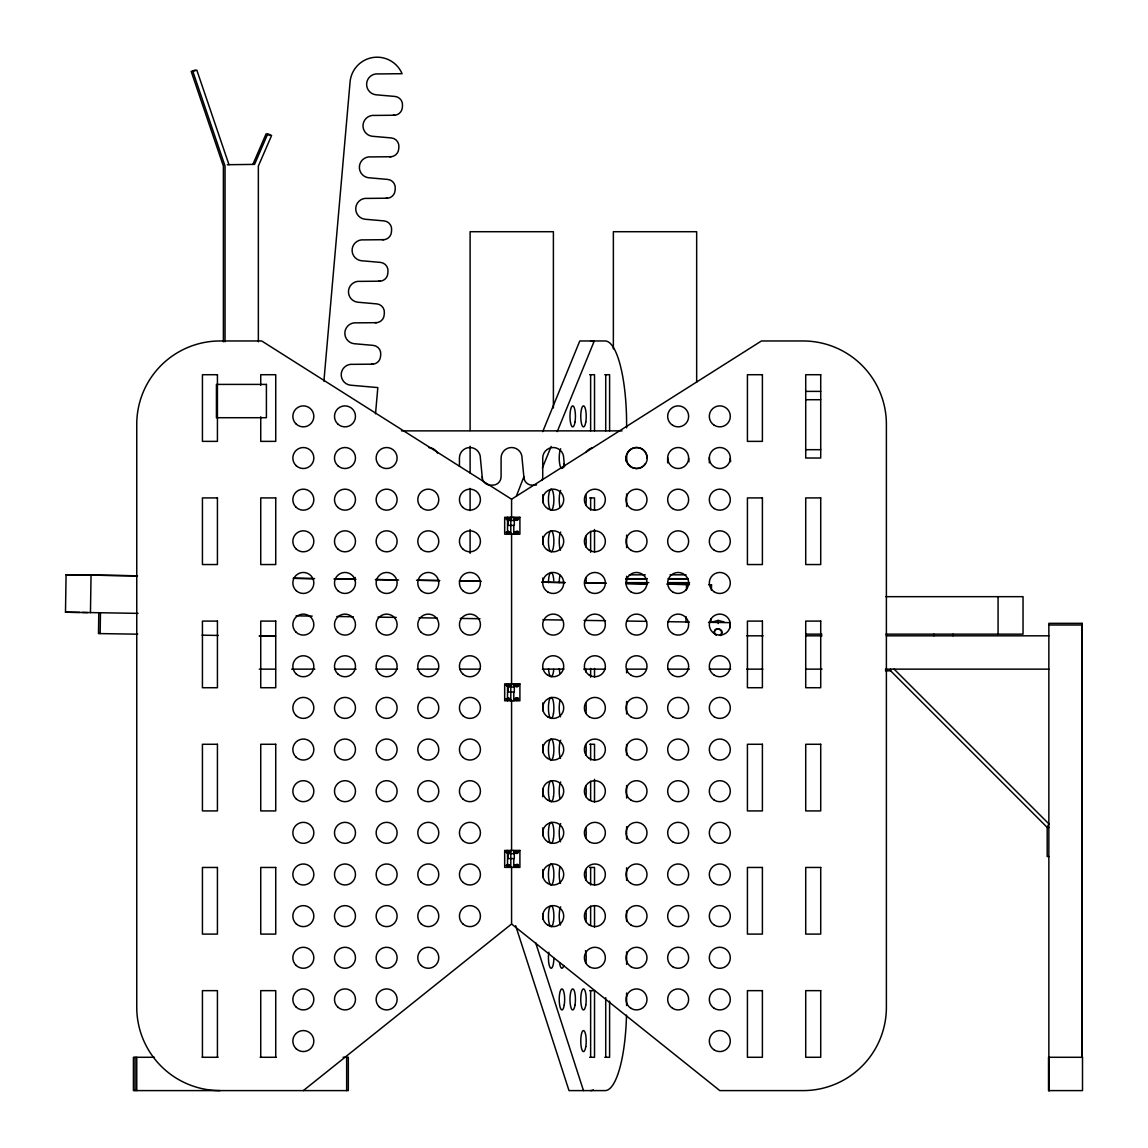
<?xml version="1.0" encoding="UTF-8"?>
<svg xmlns="http://www.w3.org/2000/svg" width="1148" height="1148" viewBox="0 0 1148 1148"><rect width="100%" height="100%" fill="white"/><g stroke="black" fill="none" stroke-linecap="round" stroke-linejoin="round"><path stroke-width="1.5" d="M1048.856 1090.6L1048.856 623.335L1082.177 623.335L1082.177 1057.279M87.578 612.573L65.493 612.228L66.082 574.717L137.545 575.837L66.082 574.746M90.462 612.616L91.051 575.148M98.8 612.731L98.484 633.567L137.703 634.184M100.149 633.581L100.464 612.774M685.959 621.986L686.045 616.62M686.475 589.857L686.547 584.504M710.985 618.758L710.928 622.374L708.531 622.331M711.43 590.244L711.516 584.849L709.148 584.82M729.999 627.87L730.085 622.661L709.851 622.316M323.894 381.236L350.154 81.092A27.15 27.15 0 0 1 402.087 73.702L378.366 73.931A10.49 10.49 0 0 0 366.686 83.101A10.49 10.49 0 0 0 375.855 94.782L394.941 96.446A8.323 8.323 0 0 1 402.503 105.473L402.317 107.668A8.323 8.323 0 0 1 395.457 115.144L393.29 115.245M375.525 413.811L377.821 387.579L350.441 385.183A10.49 10.49 0 0 1 341.286 373.516A10.49 10.49 0 0 1 352.967 364.347L372.942 364.16M506.885 699.089L507.947 698.027L508.966 699.362M506.885 865.678L508.478 864.76M516.457 495.922L523.861 476.822M542.731 431.634L579.783 340.97L605.053 340.97A83.287 21.554 -90 0 1 626.607 424.258L626.607 427.831M542.401 467.896L551.155 446.472M557.225 431.634L594.277 340.97M508.966 685.83L507.201 686.303M508.966 852.404L507.947 853.194M252.876 164.394L266.106 133.828L269.938 135.478M507.646 531.983C508.32 535.255 508.234 529.745 507.646 533.031L508.248 531.983M507.646 685.026C508.334 688.283 508.191 682.845 507.646 686.074M508.248 686.074L508.248 685.026M507.646 865.147C508.334 868.405 508.191 862.966 507.646 866.209L508.248 865.147M515.983 531.754C514.39 534.265 519.441 533.605 517.26 531.596M508.865 699.62L507.416 700.007M515.983 698.343C514.39 700.854 519.441 700.194 517.26 698.171M515.983 864.932L515.983 866.424M303.345 1090.6L511.578 924.011L511.578 866.654M507.416 518.049L506.928 519.24M517.26 519.886C519.441 517.863 514.39 517.203 515.983 519.714M508.478 533.418C510.731 530.735 504.804 531.51 507.674 533.533M517.26 686.461C519.441 684.452 514.39 683.792 515.983 686.303M720.054 635.318C727.473 629.233 711.559 624.971 714.946 633.954M507.416 851.213L507.029 852.663M508.478 866.596L508.693 864.932M517.26 866.596L517.26 864.76M511.578 518.939L511.578 499.222L761.454 340.97L803.098 340.97A83.287 83.287 0 0 1 886.385 424.258L886.385 1007.313A83.287 83.287 0 0 1 803.098 1090.6L719.81 1090.6L511.578 924.011M712.363 621.972L718.189 620.408L724.015 621.972M195.131 70.085L191.185 71.434L223.386 166.058L223.386 341.788M517.791 519.657C520.618 517.748 512.826 517.748 515.667 519.657M515.667 531.811L515.667 533.189M517.791 533.189L517.791 531.811M515.667 684.868L515.667 686.231M517.791 686.231L517.791 684.868M515.667 698.4C512.826 700.309 520.618 700.309 517.791 698.4M515.667 864.989L515.667 866.367M517.791 866.367L517.791 864.989M507.674 517.949L509.009 518.968L507.674 519.987M507.674 851.113L508.478 851.213M227.318 164.709L254.54 164.394L267.771 133.828L271.602 135.478L258.357 166.058L258.357 341.788M394.725 115.231L374.736 115.431A10.49 10.49 0 0 0 363.069 124.587A10.49 10.49 0 0 0 372.225 136.268L391.31 137.932A8.323 8.323 0 0 1 398.873 146.958L398.686 149.154A8.323 8.323 0 0 1 391.827 156.63L389.66 156.731M391.095 156.716L371.12 156.917A10.49 10.49 0 0 0 359.439 166.073A10.49 10.49 0 0 0 368.594 177.753L387.68 179.418A8.323 8.323 0 0 1 395.242 188.444L395.056 190.654A8.323 8.323 0 0 1 388.196 198.13L386.029 198.217M387.464 198.202L367.489 198.403A10.49 10.49 0 0 0 355.808 207.558A10.49 10.49 0 0 0 364.964 219.239L384.049 220.904A8.323 8.323 0 0 1 391.611 229.93L391.425 232.14A8.323 8.323 0 0 1 384.58 239.616L382.399 239.702M383.834 239.688L363.859 239.889A10.49 10.49 0 0 0 352.178 249.044A10.49 10.49 0 0 0 361.333 260.725L380.419 262.39A8.323 8.323 0 0 1 387.981 271.416L387.794 273.626A8.323 8.323 0 0 1 380.949 281.102L378.768 281.188M380.203 281.174L360.228 281.375A10.49 10.49 0 0 0 348.547 290.53A10.49 10.49 0 0 0 357.702 302.211L376.788 303.89A8.323 8.323 0 0 1 384.35 312.902L384.164 315.112A8.323 8.323 0 0 1 377.319 322.588L375.138 322.688M376.573 322.674L356.598 322.861A10.49 10.49 0 0 0 344.917 332.016A10.49 10.49 0 0 0 354.072 343.697L373.157 345.376A8.323 8.323 0 0 1 380.734 354.402L380.533 356.598A8.323 8.323 0 0 1 373.688 364.074L371.507 364.174M589.685 374.722L594.521 374.722L594.521 430.844M604.781 374.722L609.602 374.722L609.602 430.844M805.724 391.382L820.72 391.382M805.724 399.719L820.72 399.719M401.484 430.873L622.072 430.873M805.724 449.686L820.72 449.686M534.394 485.159L532.184 485.159A8.323 8.323 0 0 1 524.148 478.989L523.933 477.912M589.685 497.916L594.521 497.916L594.521 510.186M629.319 574.847L645.262 574.818M670.073 574.818L686.03 574.847M625.775 578.707L647.042 578.707M668.308 578.707L687.796 578.707M625.775 578.908L647.042 578.908M668.308 578.908L687.796 578.908M625.775 582.653L648.807 582.653M668.308 582.653L689.575 582.653M885.926 596.673L1023.04 596.673L1023.04 634.155L885.926 634.155M1048.856 625L1082.177 625M805.81 634.155L821.839 634.155M259.376 635.82L275.491 635.82M746.788 635.82L763.09 635.82M805.767 635.82L822.025 635.82M886.199 635.82L1048.856 635.82M259.276 669.141L275.506 669.141M291.621 669.141L314.825 669.141M334.542 669.141L356.138 669.141M375.769 669.141L397.351 669.141M417.054 669.141L438.565 669.141M460.004 669.141L479.778 669.141M542.444 669.141L563.998 669.141M583.701 669.141L605.211 669.141M626.679 669.141L646.424 669.141M667.892 669.141L689.431 669.141M709.134 669.141L730.645 669.141M746.745 669.141L762.889 669.141M805.896 669.141L822.025 669.141M885.452 669.141L1048.856 669.141M885.452 670.805L890.604 670.805L1047.191 827.392L1047.191 856.552L1048.856 856.552M589.685 744.277L594.521 744.277L594.521 760.062M1048.856 827.392L1047.191 827.392L1048.856 823.862L894.134 669.141M589.685 867.457L594.521 867.457L594.521 884.993M589.685 990.652L594.521 990.652L594.521 1057.279L589.685 1057.279M154.42 1057.279L133.426 1057.279L133.426 1090.6L348.318 1090.6L348.318 1057.279L343.123 1057.279M202.091 1057.279L218.077 1057.279M260.122 1057.279L276.123 1057.279M604.781 1057.279L609.602 1057.279L609.602 1001.171M709.12 584.849L711.516 584.892M65.493 612.2L79.657 612.415M312.801 578.592L293.127 578.276L314.581 578.664M334.255 578.922L355.722 579.266M396.849 579.912L375.382 579.568L398.643 579.984M418.303 580.242L439.77 580.587L416.523 580.257M459.444 580.888L480.897 581.232M584.619 582.854L606.072 583.198M334.255 578.965L355.722 579.309M459.444 580.931L480.897 581.275M584.619 582.897L606.087 583.241M82.182 612.458L138.061 613.362M296.112 615.859L312.213 616.103M336.78 616.476L353.34 616.749M377.95 617.122L396.261 617.423M419.12 617.768L437.388 618.069M460.305 618.413L479.993 618.729M542.904 619.733L562.577 620.035M584.031 620.379L605.484 620.709M626.794 621.039L646.625 621.355M667.964 621.685L689.446 622.015M202.091 635.174L218.192 635.447M259.333 636.092L275.434 636.336M507.947 866.74L506.928 865.951M511.578 499.222L261.701 340.97L220.043 340.97A83.287 83.287 0 0 0 136.756 424.258L136.756 1007.313A83.287 83.287 0 0 0 220.043 1090.6M715.534 634.729L716.309 635.318M508.865 685.026L507.416 684.639L507.029 686.074M508.693 851.385L509.009 852.132M228.983 164.709L196.796 70.085L192.85 71.434L225.051 166.058L225.051 341.788M535.642 942.709L583.485 1090.6M515.667 925.719L569.006 1090.6L605.053 1090.6A83.287 21.554 -90 0 0 626.507 1015.09M730.3 458.368A10.49 10.49 0 0 1 714.257 466.92A10.49 10.49 0 0 1 714.86 448.753A10.49 10.49 0 0 1 730.3 458.368L730.616 461.74M688.642 458.368A10.49 10.49 0 0 1 672.613 466.92A10.49 10.49 0 0 1 673.216 448.753A10.49 10.49 0 0 1 688.642 458.368L688.972 461.726M564.529 466.762L563.711 458.368A10.49 10.49 0 0 0 553.566 447.533A10.49 10.49 0 0 0 542.731 457.665L542.731 476.822A8.323 8.323 0 0 1 542.1 480.007M524.005 478.257L522.067 458.368A10.49 10.49 0 0 0 511.922 447.533A10.49 10.49 0 0 0 501.088 457.665L501.088 476.822A8.323 8.323 0 0 1 492.75 485.159L490.54 485.159A8.323 8.323 0 0 1 487.355 484.528M482.347 478.257L480.409 458.368A10.49 10.49 0 0 0 470.278 447.533A10.49 10.49 0 0 0 459.444 457.665L459.444 466.375M482.217 476.822L482.49 478.989A8.323 8.323 0 0 0 486.379 484.04M1082.076 623.335L1082.076 1057.279M998.071 596.673L998.071 634.155M953.07 634.155L953.07 635.82M933.912 634.155L933.912 635.82M890.604 669.141L890.604 670.805M718.189 620.408L718.189 623.579M709.321 457.665L709.321 462.888M696.664 382.198L696.664 231.709L613.362 231.709L613.362 348.877M667.662 457.665L667.662 462.888M626.607 456.459L626.607 460.032M626.607 494.013L626.607 506.526M626.607 535.14L626.607 547.668M626.607 576.282L626.607 583.442M626.607 669.284L626.607 672.857M626.607 701.471L626.607 713.999M626.607 744.406L626.607 755.126M626.607 785.533L626.607 798.061M626.607 826.675L626.607 839.188M626.607 867.802L626.607 880.329M626.607 910.723L626.607 921.457M626.607 951.864L626.607 964.377M626.607 993.006L626.607 1005.519M626.019 457.665L626.019 461.152M605.728 374.722L605.728 430.844M605.728 997.669L605.728 1057.279M594.521 529.472L594.521 552.274M594.521 668.437L594.521 677.205M594.521 779.349L594.521 802.151M594.521 906.045L594.521 927.082M590.632 374.722L590.632 430.844M590.632 497.916L590.632 510.186M590.632 531.223L590.632 552.274M590.632 668.437L590.632 677.205M590.632 744.277L590.632 760.062M590.632 781.099L590.632 800.386M590.632 867.457L590.632 884.993M590.632 906.045L590.632 925.331M590.632 990.652L590.632 1057.279M553.393 407.971L553.393 231.709L470.106 231.709L470.106 430.543M513.787 517.274L513.787 520.446M513.787 525.411L513.787 534.193M513.787 683.864L513.787 687.035M513.787 692L513.787 700.782M513.787 850.438L513.787 853.61M513.787 858.589L513.787 867.371M511.578 533.275L511.578 685.629M511.578 699.964L511.578 850.525M510.803 517.274L510.803 534.193M510.803 683.864L510.803 700.782M510.803 850.438L510.803 867.371M507.531 517.274L507.531 518.279M507.531 519.657L507.531 531.811M507.531 533.189L507.531 534.193M507.531 683.864L507.531 684.868M507.531 686.231L507.531 698.4M507.531 699.778L507.531 700.782M507.531 850.438L507.531 851.443M507.531 852.82L507.531 864.989M507.531 866.367L507.531 867.371M470.106 446.314L470.106 473.019M470.106 488.417L470.106 510.602M470.106 529.501L470.106 553.336M355.163 577.415L355.163 580.745M346.653 1057.279L346.653 1090.6M275.735 1057.279L275.735 990.652L260.74 990.652L260.74 1057.279M260.74 385.24L260.74 374.722L275.735 374.722L275.735 441.363L260.74 441.363L260.74 416.81M217.431 1057.279L217.431 990.652L202.435 990.652L202.435 1057.279M136.756 1057.279L136.756 1090.6M135.091 1057.279L135.091 1090.6M585.954 452.47A10.49 10.49 0 0 1 592.483 447.792M536.561 484.872A8.323 8.323 0 0 1 535.485 485.087M645.42 463.562A10.49 10.49 0 0 1 628.257 464.495A10.49 10.49 0 0 1 633.251 448.036A10.49 10.49 0 0 1 646.998 458.368M428.635 447.533A10.49 10.49 0 0 1 437.531 453.073M593.387 1089.882A83.287 21.554 -90 0 1 590.574 1090.6M590.574 340.97A83.287 21.554 -90 0 1 593.387 341.673M564.242 463.562A10.49 2.712 -90 0 1 562.549 468.241M561.846 468.513A10.49 2.712 -90 0 1 559.291 460.391A10.49 2.712 -90 0 1 560.654 448.753M585.882 494.716A10.49 2.712 -90 0 1 585.796 505.206M559.951 506.828A10.49 2.712 -90 0 1 560.654 490.411M542.774 494.716A10.49 2.712 -90 0 1 542.975 502.709M585.882 536.374A10.49 2.712 -90 0 1 585.796 546.85M560.497 550.222A10.49 2.712 -90 0 1 560.654 532.055M551.069 551.801A10.49 2.712 -90 0 1 548.73 536.561A10.49 2.712 -90 0 1 553.293 534.839A10.49 2.712 -90 0 1 551.772 551.528M542.774 536.374A10.49 2.712 -90 0 1 542.975 544.367M585.882 578.018A10.49 2.712 -90 0 1 586.212 583.299M559.22 582.61A10.49 2.712 -90 0 1 560.081 575.292M548.443 582.61A10.49 2.712 -90 0 1 550.896 572.508A10.49 2.712 -90 0 1 553.795 580.572M542.774 578.018A10.49 2.712 -90 0 1 543.018 580.572M586.097 669.298A10.49 2.712 -90 0 1 585.796 671.795M559.951 673.417A10.49 2.712 -90 0 1 559.291 668.624M553.752 669.298A10.49 2.712 -90 0 1 551.069 676.732A10.49 2.712 -90 0 1 548.514 668.624M585.882 702.949A10.49 2.712 -90 0 1 585.796 713.439M560.497 716.811A10.49 2.712 -90 0 1 560.081 700.237M542.774 702.949A10.49 2.712 -90 0 1 542.975 710.942M585.882 744.593A10.49 2.712 -90 0 1 585.796 755.083M560.497 758.455A10.49 2.712 -90 0 1 560.654 740.288M542.774 744.593A10.49 2.712 -90 0 1 542.975 752.6M543.018 788.805A10.49 2.712 -90 0 1 542.688 796.741M559.951 798.362A10.49 2.712 -90 0 1 560.654 781.932M585.882 786.251A10.49 2.712 -90 0 1 585.796 796.741M585.882 827.895A10.49 2.712 -90 0 1 585.796 838.384M560.497 841.742A10.49 2.712 -90 0 1 560.654 823.575M542.774 827.895A10.49 2.712 -90 0 1 542.975 835.888M585.882 869.538A10.49 2.712 -90 0 1 585.796 880.028M585.882 911.182A10.49 2.712 -90 0 1 585.796 921.672M585.48 950.601A10.49 2.712 -90 0 1 585.796 963.315M560.497 883.386A10.49 2.712 -90 0 1 560.081 866.812M560.497 925.03A10.49 2.712 -90 0 1 560.654 906.863M563.783 965.439A10.49 2.712 -90 0 1 559.535 962.713M553.867 958.121A10.49 2.712 -90 0 1 550.366 967.821A10.49 2.712 -90 0 1 548.844 952.223M542.774 869.538A10.49 2.712 -90 0 1 542.975 877.531M543.018 913.751A10.49 2.712 -90 0 1 542.975 919.175M721.475 631.96A3.745 3.745 0 0 1 720.456 635.576M714.099 632.821A3.745 3.745 0 0 1 717.902 629.133M718.878 629.276A3.745 3.745 0 0 1 719.767 629.664M720.542 630.266A3.745 3.745 0 0 1 721.116 631.056M1049.186 1057.279L1049.186 1090.6L1049.186 1057.279M1082.507 1057.279L1082.507 1090.6L1048.526 1090.6L1048.526 1057.279L1082.507 1057.279M506.125 518.781C508.995 522.498 511.994 515.811 506.125 518.781M506.727 518.638C508.277 523.488 510.487 515.222 506.727 518.638M507.301 518.796L508.607 519.14L507.301 518.796M506.125 532.328C509.095 536.03 511.879 529.343 506.125 532.328M506.727 532.17C508.277 537.02 510.487 528.754 506.727 532.17M514.591 518.681C517.848 523.904 521.206 514.648 514.591 518.681M514.591 532.213C517.848 537.451 521.206 528.18 514.591 532.213M506.125 685.37C508.995 689.087 511.994 682.386 506.125 685.37M506.727 685.227C508.277 690.063 510.487 681.797 506.727 685.227M506.125 698.917C509.095 702.619 511.879 695.932 506.125 698.917M506.727 698.759C508.277 703.609 510.487 695.344 506.727 698.759M507.301 698.917L508.607 699.261L507.301 698.917M514.591 685.27C517.848 690.493 521.206 681.223 514.591 685.27M514.591 698.802C517.848 704.025 521.206 694.77 514.591 698.802M506.125 851.96C509.095 855.662 511.879 848.975 506.125 851.96M506.727 851.802C508.277 856.652 510.487 848.386 506.727 851.802M507.301 851.96L508.607 852.304L507.301 851.96M506.125 865.492C508.995 869.208 511.994 862.521 506.125 865.492M506.727 865.348C508.277 870.198 510.487 861.933 506.727 865.348M514.591 851.845C517.848 857.082 521.206 847.812 514.591 851.845M515.71 851.859C517.002 855.906 518.853 849.018 515.71 851.859M514.591 865.391C517.848 870.615 521.206 861.359 514.591 865.391M515.079 851.787C516.672 855.49 521.192 849.491 515.079 851.787M507.646 518.437L508.248 519.499L507.646 518.437M516.428 518.437L517.031 519.499L516.428 518.437M516.428 531.983L517.031 533.031L516.428 531.983M507.646 698.558L508.248 699.62L507.646 698.558M516.428 685.026L517.031 686.074L516.428 685.026M516.428 698.558L517.031 699.62L516.428 698.558M507.646 851.601L508.248 852.663L507.646 851.601M516.428 851.601L517.031 852.663L516.428 851.601M516.428 865.147L517.031 866.209L516.428 865.147M217.431 374.722L202.435 374.722L202.435 441.363L217.431 441.363L217.431 374.722M762.401 374.722L747.42 374.722L747.42 441.363L762.401 441.363L762.401 374.722M820.72 374.722L805.724 374.722L805.724 458.023L820.72 458.023L820.72 374.722M266.408 384.408L216.427 384.408L216.427 417.714L266.408 417.714L266.408 384.408M217.431 497.916L202.435 497.916L202.435 564.543L217.431 564.543L217.431 497.916M275.735 497.916L260.74 497.916L260.74 564.543L275.735 564.543L275.735 497.916M762.401 497.916L747.42 497.916L747.42 564.543L762.401 564.543L762.401 497.916M820.72 497.916L805.724 497.916L805.724 564.543L820.72 564.543L820.72 497.916M519.901 517.274L504.675 517.274L504.675 534.193L519.901 534.193L519.901 517.274M514.318 520.446L508.047 520.446L508.047 525.411L514.318 525.411L514.318 520.446M217.431 621.097L202.435 621.097L202.435 687.724L217.431 687.724L217.431 621.097M275.735 621.097L260.74 621.097L260.74 687.724L275.735 687.724L275.735 621.097M762.401 621.097L747.42 621.097L747.42 687.724L762.401 687.724L762.401 621.097M820.72 621.097L805.724 621.097L805.724 687.724L820.72 687.724L820.72 621.097M519.901 683.864L504.675 683.864L504.675 700.782L519.901 700.782L519.901 683.864M514.318 687.035L508.047 687.035L508.047 692L514.318 692L514.318 687.035M217.431 744.277L202.435 744.277L202.435 810.919L217.431 810.919L217.431 744.277M275.735 744.277L260.74 744.277L260.74 810.919L275.735 810.919L275.735 744.277M762.401 744.277L747.42 744.277L747.42 810.919L762.401 810.919L762.401 744.277M820.72 744.277L805.724 744.277L805.724 810.919L820.72 810.919L820.72 744.277M519.901 850.438L504.675 850.438L504.675 867.371L519.901 867.371L519.901 850.438M514.318 853.61L508.047 853.61L508.047 858.589L514.318 858.589L514.318 853.61M217.431 867.457L202.435 867.457L202.435 934.099L217.431 934.099L217.431 867.457M275.735 867.457L260.74 867.457L260.74 934.099L275.735 934.099L275.735 867.457M762.401 867.457L747.42 867.457L747.42 934.099L762.401 934.099L762.401 867.457M820.72 867.457L805.724 867.457L805.724 934.099L820.72 934.099L820.72 867.457M762.401 990.652L747.42 990.652L747.42 1057.279L762.401 1057.279L762.401 990.652M820.72 990.652L805.724 990.652L805.724 1057.279L820.72 1057.279L820.72 990.652M564.945 582.553L541.698 582.179L564.945 582.596M647.214 583.844L625.746 583.5L647.214 583.887M689.403 584.504L666.888 584.145L689.388 584.547M629.606 465.686A10.49 10.49 0 0 0 646.998 460.391A10.49 10.49 0 0 0 633.725 447.978A10.49 10.49 0 0 0 629.606 465.686M337.813 465.686A10.49 10.49 0 0 0 355.206 460.391A10.49 10.49 0 0 0 341.932 447.978A10.49 10.49 0 0 0 337.813 465.686M585.796 421.919A10.49 2.712 -90 0 0 583.586 405.875A10.49 2.712 -90 0 0 581.089 421.316A10.49 2.712 -90 0 0 585.796 421.919M575.019 421.919A10.49 2.712 -90 0 0 572.809 405.875A10.49 2.712 -90 0 0 570.312 421.316A10.49 2.712 -90 0 0 575.019 421.919M553.465 505.206A10.49 2.712 -90 0 0 551.241 489.177A10.49 2.712 -90 0 0 548.758 504.603A10.49 2.712 -90 0 0 553.465 505.206M553.465 713.439A10.49 2.712 -90 0 0 551.241 697.41A10.49 2.712 -90 0 0 548.758 712.836A10.49 2.712 -90 0 0 553.465 713.439M553.465 755.083A10.49 2.712 -90 0 0 551.241 739.054A10.49 2.712 -90 0 0 548.758 754.48A10.49 2.712 -90 0 0 553.465 755.083M553.465 796.741A10.49 2.712 -90 0 0 551.241 780.697A10.49 2.712 -90 0 0 548.758 796.124A10.49 2.712 -90 0 0 553.465 796.741M553.465 838.384A10.49 2.712 -90 0 0 551.241 822.341A10.49 2.712 -90 0 0 548.758 837.782A10.49 2.712 -90 0 0 553.465 838.384M585.796 1004.959A10.49 2.712 -90 0 0 583.586 988.93A10.49 2.712 -90 0 0 581.089 1004.356A10.49 2.712 -90 0 0 585.796 1004.959M585.796 1046.617A10.49 2.712 -90 0 0 583.586 1030.574A10.49 2.712 -90 0 0 581.089 1046.015A10.49 2.712 -90 0 0 585.796 1046.617M575.019 1004.959A10.49 2.712 -90 0 0 572.809 988.93A10.49 2.712 -90 0 0 570.312 1004.356A10.49 2.712 -90 0 0 575.019 1004.959M564.242 1004.959A10.49 2.712 -90 0 0 562.018 988.93A10.49 2.712 -90 0 0 559.535 1004.356A10.49 2.712 -90 0 0 564.242 1004.959M553.465 921.672A10.49 2.712 -90 0 0 551.241 905.643A10.49 2.712 -90 0 0 548.758 921.069A10.49 2.712 -90 0 0 553.465 921.672M553.465 880.028A10.49 2.712 -90 0 0 551.241 863.985A10.49 2.712 -90 0 0 548.758 879.425A10.49 2.712 -90 0 0 553.465 880.028M714.257 425.277A10.49 10.49 0 0 0 730.3 416.724A10.49 10.49 0 0 0 714.86 407.11A10.49 10.49 0 0 0 714.257 425.277M672.613 425.277A10.49 10.49 0 0 0 688.642 416.724A10.49 10.49 0 0 0 673.216 407.11A10.49 10.49 0 0 0 672.613 425.277M714.257 508.578A10.49 10.49 0 0 0 730.3 500.011A10.49 10.49 0 0 0 714.86 490.411A10.49 10.49 0 0 0 714.257 508.578M672.613 508.578A10.49 10.49 0 0 0 688.642 500.011A10.49 10.49 0 0 0 673.216 490.411A10.49 10.49 0 0 0 672.613 508.578M630.97 508.578A10.49 10.49 0 0 0 646.998 500.011A10.49 10.49 0 0 0 631.572 490.411A10.49 10.49 0 0 0 630.97 508.578M589.326 508.578A10.49 10.49 0 0 0 605.355 500.011A10.49 10.49 0 0 0 589.929 490.411A10.49 10.49 0 0 0 589.326 508.578M547.668 508.578A10.49 10.49 0 0 0 563.711 500.011A10.49 10.49 0 0 0 548.27 490.411A10.49 10.49 0 0 0 547.668 508.578M714.257 550.222A10.49 10.49 0 0 0 730.3 541.655A10.49 10.49 0 0 0 714.86 532.055A10.49 10.49 0 0 0 714.257 550.222M672.613 550.222A10.49 10.49 0 0 0 688.642 541.655A10.49 10.49 0 0 0 673.216 532.055A10.49 10.49 0 0 0 672.613 550.222M630.97 550.222A10.49 10.49 0 0 0 646.998 541.655A10.49 10.49 0 0 0 631.572 532.055A10.49 10.49 0 0 0 630.97 550.222M589.326 550.222A10.49 10.49 0 0 0 605.355 541.655A10.49 10.49 0 0 0 589.929 532.055A10.49 10.49 0 0 0 589.326 550.222M547.668 550.222A10.49 10.49 0 0 0 563.711 541.655A10.49 10.49 0 0 0 548.27 532.055A10.49 10.49 0 0 0 547.668 550.222M714.257 591.866A10.49 10.49 0 0 0 730.3 583.299A10.49 10.49 0 0 0 714.86 573.699A10.49 10.49 0 0 0 714.257 591.866M672.613 591.866A10.49 10.49 0 0 0 688.642 583.299A10.49 10.49 0 0 0 673.216 573.699A10.49 10.49 0 0 0 672.613 591.866M630.97 591.866A10.49 10.49 0 0 0 646.998 583.299A10.49 10.49 0 0 0 631.572 573.699A10.49 10.49 0 0 0 630.97 591.866M589.326 591.866A10.49 10.49 0 0 0 605.355 583.299A10.49 10.49 0 0 0 589.929 573.699A10.49 10.49 0 0 0 589.326 591.866M547.668 591.866A10.49 10.49 0 0 0 563.711 583.299A10.49 10.49 0 0 0 548.27 573.699A10.49 10.49 0 0 0 547.668 591.866M714.257 633.509A10.49 10.49 0 0 0 730.3 624.957A10.49 10.49 0 0 0 714.86 615.342A10.49 10.49 0 0 0 714.257 633.509M672.613 633.509A10.49 10.49 0 0 0 688.642 624.957A10.49 10.49 0 0 0 673.216 615.342A10.49 10.49 0 0 0 672.613 633.509M630.97 633.509A10.49 10.49 0 0 0 646.998 624.957A10.49 10.49 0 0 0 631.572 615.342A10.49 10.49 0 0 0 630.97 633.509M589.326 633.509A10.49 10.49 0 0 0 605.355 624.957A10.49 10.49 0 0 0 589.929 615.342A10.49 10.49 0 0 0 589.326 633.509M547.668 633.509A10.49 10.49 0 0 0 563.711 624.957A10.49 10.49 0 0 0 548.27 615.342A10.49 10.49 0 0 0 547.668 633.509M714.257 675.153A10.49 10.49 0 0 0 730.3 666.601A10.49 10.49 0 0 0 714.86 656.986A10.49 10.49 0 0 0 714.257 675.153M672.613 675.153A10.49 10.49 0 0 0 688.642 666.601A10.49 10.49 0 0 0 673.216 656.986A10.49 10.49 0 0 0 672.613 675.153M630.97 675.153A10.49 10.49 0 0 0 646.998 666.601A10.49 10.49 0 0 0 631.572 656.986A10.49 10.49 0 0 0 630.97 675.153M589.326 675.153A10.49 10.49 0 0 0 605.355 666.601A10.49 10.49 0 0 0 589.929 656.986A10.49 10.49 0 0 0 589.326 675.153M547.668 675.153A10.49 10.49 0 0 0 563.711 666.601A10.49 10.49 0 0 0 548.27 656.986A10.49 10.49 0 0 0 547.668 675.153M714.257 716.811A10.49 10.49 0 0 0 730.3 708.244A10.49 10.49 0 0 0 714.86 698.644A10.49 10.49 0 0 0 714.257 716.811M672.613 716.811A10.49 10.49 0 0 0 688.642 708.244A10.49 10.49 0 0 0 673.216 698.644A10.49 10.49 0 0 0 672.613 716.811M630.97 716.811A10.49 10.49 0 0 0 646.998 708.244A10.49 10.49 0 0 0 631.572 698.644A10.49 10.49 0 0 0 630.97 716.811M589.326 716.811A10.49 10.49 0 0 0 605.355 708.244A10.49 10.49 0 0 0 589.929 698.644A10.49 10.49 0 0 0 589.326 716.811M547.668 716.811A10.49 10.49 0 0 0 563.711 708.244A10.49 10.49 0 0 0 548.27 698.644A10.49 10.49 0 0 0 547.668 716.811M714.257 758.455A10.49 10.49 0 0 0 730.3 749.888A10.49 10.49 0 0 0 714.86 740.288A10.49 10.49 0 0 0 714.257 758.455M672.613 758.455A10.49 10.49 0 0 0 688.642 749.888A10.49 10.49 0 0 0 673.216 740.288A10.49 10.49 0 0 0 672.613 758.455M630.97 758.455A10.49 10.49 0 0 0 646.998 749.888A10.49 10.49 0 0 0 631.572 740.288A10.49 10.49 0 0 0 630.97 758.455M589.326 758.455A10.49 10.49 0 0 0 605.355 749.888A10.49 10.49 0 0 0 589.929 740.288A10.49 10.49 0 0 0 589.326 758.455M547.668 758.455A10.49 10.49 0 0 0 563.711 749.888A10.49 10.49 0 0 0 548.27 740.288A10.49 10.49 0 0 0 547.668 758.455M547.668 800.099A10.49 10.49 0 0 0 563.711 791.532A10.49 10.49 0 0 0 548.27 781.932A10.49 10.49 0 0 0 547.668 800.099M589.326 800.099A10.49 10.49 0 0 0 605.355 791.532A10.49 10.49 0 0 0 589.929 781.932A10.49 10.49 0 0 0 589.326 800.099M630.97 800.099A10.49 10.49 0 0 0 646.998 791.532A10.49 10.49 0 0 0 631.572 781.932A10.49 10.49 0 0 0 630.97 800.099M672.613 800.099A10.49 10.49 0 0 0 688.642 791.532A10.49 10.49 0 0 0 673.216 781.932A10.49 10.49 0 0 0 672.613 800.099M714.257 800.099A10.49 10.49 0 0 0 730.3 791.532A10.49 10.49 0 0 0 714.86 781.932A10.49 10.49 0 0 0 714.257 800.099M714.257 841.742A10.49 10.49 0 0 0 730.3 833.19A10.49 10.49 0 0 0 714.86 823.575A10.49 10.49 0 0 0 714.257 841.742M672.613 841.742A10.49 10.49 0 0 0 688.642 833.19A10.49 10.49 0 0 0 673.216 823.575A10.49 10.49 0 0 0 672.613 841.742M630.97 841.742A10.49 10.49 0 0 0 646.998 833.19A10.49 10.49 0 0 0 631.572 823.575A10.49 10.49 0 0 0 630.97 841.742M589.326 841.742A10.49 10.49 0 0 0 605.355 833.19A10.49 10.49 0 0 0 589.929 823.575A10.49 10.49 0 0 0 589.326 841.742M547.668 841.742A10.49 10.49 0 0 0 563.711 833.19A10.49 10.49 0 0 0 548.27 823.575A10.49 10.49 0 0 0 547.668 841.742M714.257 883.386A10.49 10.49 0 0 0 730.3 874.833A10.49 10.49 0 0 0 714.86 865.219A10.49 10.49 0 0 0 714.257 883.386M714.257 925.03A10.49 10.49 0 0 0 730.3 916.477A10.49 10.49 0 0 0 714.86 906.863A10.49 10.49 0 0 0 714.257 925.03M714.257 966.688A10.49 10.49 0 0 0 730.3 958.121A10.49 10.49 0 0 0 714.86 948.521A10.49 10.49 0 0 0 714.257 966.688M714.257 1008.331A10.49 10.49 0 0 0 730.3 999.765A10.49 10.49 0 0 0 714.86 990.164A10.49 10.49 0 0 0 714.257 1008.331M714.257 1049.975A10.49 10.49 0 0 0 730.3 1041.408A10.49 10.49 0 0 0 714.86 1031.808A10.49 10.49 0 0 0 714.257 1049.975M672.613 1008.331A10.49 10.49 0 0 0 688.642 999.765A10.49 10.49 0 0 0 673.216 990.164A10.49 10.49 0 0 0 672.613 1008.331M672.613 966.688A10.49 10.49 0 0 0 688.642 958.121A10.49 10.49 0 0 0 673.216 948.521A10.49 10.49 0 0 0 672.613 966.688M672.613 925.03A10.49 10.49 0 0 0 688.642 916.477A10.49 10.49 0 0 0 673.216 906.863A10.49 10.49 0 0 0 672.613 925.03M672.613 883.386A10.49 10.49 0 0 0 688.642 874.833A10.49 10.49 0 0 0 673.216 865.219A10.49 10.49 0 0 0 672.613 883.386M630.97 883.386A10.49 10.49 0 0 0 646.998 874.833A10.49 10.49 0 0 0 631.572 865.219A10.49 10.49 0 0 0 630.97 883.386M630.97 925.03A10.49 10.49 0 0 0 646.998 916.477A10.49 10.49 0 0 0 631.572 906.863A10.49 10.49 0 0 0 630.97 925.03M630.97 966.688A10.49 10.49 0 0 0 646.998 958.121A10.49 10.49 0 0 0 631.572 948.521A10.49 10.49 0 0 0 630.97 966.688M630.97 1008.331A10.49 10.49 0 0 0 646.998 999.765A10.49 10.49 0 0 0 631.572 990.164A10.49 10.49 0 0 0 630.97 1008.331M589.326 966.688A10.49 10.49 0 0 0 605.355 958.121A10.49 10.49 0 0 0 589.929 948.521A10.49 10.49 0 0 0 589.326 966.688M589.326 925.03A10.49 10.49 0 0 0 605.355 916.477A10.49 10.49 0 0 0 589.929 906.863A10.49 10.49 0 0 0 589.326 925.03M589.326 883.386A10.49 10.49 0 0 0 605.355 874.833A10.49 10.49 0 0 0 589.929 865.219A10.49 10.49 0 0 0 589.326 883.386M547.668 883.386A10.49 10.49 0 0 0 563.711 874.833A10.49 10.49 0 0 0 548.27 865.219A10.49 10.49 0 0 0 547.668 883.386M547.668 925.03A10.49 10.49 0 0 0 563.711 916.477A10.49 10.49 0 0 0 548.27 906.863A10.49 10.49 0 0 0 547.668 925.03M296.17 424.028A10.49 10.49 0 0 0 313.562 418.747A10.49 10.49 0 0 0 300.288 406.335A10.49 10.49 0 0 0 296.17 424.028M296.17 465.686A10.49 10.49 0 0 0 313.562 460.391A10.49 10.49 0 0 0 300.288 447.978A10.49 10.49 0 0 0 296.17 465.686M296.17 507.33A10.49 10.49 0 0 0 313.562 502.035A10.49 10.49 0 0 0 300.288 489.622A10.49 10.49 0 0 0 296.17 507.33M337.813 507.33A10.49 10.49 0 0 0 355.206 502.035A10.49 10.49 0 0 0 341.932 489.622A10.49 10.49 0 0 0 337.813 507.33M379.457 507.33A10.49 10.49 0 0 0 396.849 502.035A10.49 10.49 0 0 0 383.576 489.622A10.49 10.49 0 0 0 379.457 507.33M421.115 507.33A10.49 10.49 0 0 0 438.507 502.035A10.49 10.49 0 0 0 425.234 489.622A10.49 10.49 0 0 0 421.115 507.33M462.759 507.33A10.49 10.49 0 0 0 480.151 502.035A10.49 10.49 0 0 0 466.877 489.622A10.49 10.49 0 0 0 462.759 507.33M296.17 548.974A10.49 10.49 0 0 0 313.562 543.693A10.49 10.49 0 0 0 300.288 531.266A10.49 10.49 0 0 0 296.17 548.974M337.813 548.974A10.49 10.49 0 0 0 355.206 543.693A10.49 10.49 0 0 0 341.932 531.266A10.49 10.49 0 0 0 337.813 548.974M379.457 548.974A10.49 10.49 0 0 0 396.849 543.693A10.49 10.49 0 0 0 383.576 531.266A10.49 10.49 0 0 0 379.457 548.974M421.115 548.974A10.49 10.49 0 0 0 438.507 543.693A10.49 10.49 0 0 0 425.234 531.266A10.49 10.49 0 0 0 421.115 548.974M462.759 548.974A10.49 10.49 0 0 0 480.151 543.693A10.49 10.49 0 0 0 466.877 531.266A10.49 10.49 0 0 0 462.759 548.974M296.17 590.617A10.49 10.49 0 0 0 313.562 585.337A10.49 10.49 0 0 0 300.288 572.909A10.49 10.49 0 0 0 296.17 590.617M337.813 590.617A10.49 10.49 0 0 0 355.206 585.337A10.49 10.49 0 0 0 341.932 572.909A10.49 10.49 0 0 0 337.813 590.617M379.457 590.617A10.49 10.49 0 0 0 396.849 585.337A10.49 10.49 0 0 0 383.576 572.909A10.49 10.49 0 0 0 379.457 590.617M421.115 590.617A10.49 10.49 0 0 0 438.507 585.337A10.49 10.49 0 0 0 425.234 572.909A10.49 10.49 0 0 0 421.115 590.617M462.759 590.617A10.49 10.49 0 0 0 480.151 585.337A10.49 10.49 0 0 0 466.877 572.909A10.49 10.49 0 0 0 462.759 590.617M296.17 673.919A10.49 10.49 0 0 0 313.562 668.624A10.49 10.49 0 0 0 300.288 656.211A10.49 10.49 0 0 0 296.17 673.919M337.813 673.919A10.49 10.49 0 0 0 355.206 668.624A10.49 10.49 0 0 0 341.932 656.211A10.49 10.49 0 0 0 337.813 673.919M379.457 673.919A10.49 10.49 0 0 0 396.849 668.624A10.49 10.49 0 0 0 383.576 656.211A10.49 10.49 0 0 0 379.457 673.919M421.115 673.919A10.49 10.49 0 0 0 438.507 668.624A10.49 10.49 0 0 0 425.234 656.211A10.49 10.49 0 0 0 421.115 673.919M462.759 673.919A10.49 10.49 0 0 0 480.151 668.624A10.49 10.49 0 0 0 466.877 656.211A10.49 10.49 0 0 0 462.759 673.919M296.17 715.563A10.49 10.49 0 0 0 313.562 710.268A10.49 10.49 0 0 0 300.288 697.855A10.49 10.49 0 0 0 296.17 715.563M337.813 715.563A10.49 10.49 0 0 0 355.206 710.268A10.49 10.49 0 0 0 341.932 697.855A10.49 10.49 0 0 0 337.813 715.563M379.457 715.563A10.49 10.49 0 0 0 396.849 710.268A10.49 10.49 0 0 0 383.576 697.855A10.49 10.49 0 0 0 379.457 715.563M421.115 715.563A10.49 10.49 0 0 0 438.507 710.268A10.49 10.49 0 0 0 425.234 697.855A10.49 10.49 0 0 0 421.115 715.563M462.759 715.563A10.49 10.49 0 0 0 480.151 710.268A10.49 10.49 0 0 0 466.877 697.855A10.49 10.49 0 0 0 462.759 715.563M296.17 757.206A10.49 10.49 0 0 0 313.562 751.926A10.49 10.49 0 0 0 300.288 739.499A10.49 10.49 0 0 0 296.17 757.206M337.813 757.206A10.49 10.49 0 0 0 355.206 751.926A10.49 10.49 0 0 0 341.932 739.499A10.49 10.49 0 0 0 337.813 757.206M379.457 757.206A10.49 10.49 0 0 0 396.849 751.926A10.49 10.49 0 0 0 383.576 739.499A10.49 10.49 0 0 0 379.457 757.206M421.115 757.206A10.49 10.49 0 0 0 438.507 751.926A10.49 10.49 0 0 0 425.234 739.499A10.49 10.49 0 0 0 421.115 757.206M462.759 757.206A10.49 10.49 0 0 0 480.151 751.926A10.49 10.49 0 0 0 466.877 739.499A10.49 10.49 0 0 0 462.759 757.206M462.759 798.85A10.49 10.49 0 0 0 480.151 793.569A10.49 10.49 0 0 0 466.877 781.142A10.49 10.49 0 0 0 462.759 798.85M421.115 798.85A10.49 10.49 0 0 0 438.507 793.569A10.49 10.49 0 0 0 425.234 781.142A10.49 10.49 0 0 0 421.115 798.85M379.457 798.85A10.49 10.49 0 0 0 396.849 793.569A10.49 10.49 0 0 0 383.576 781.142A10.49 10.49 0 0 0 379.457 798.85M337.813 798.85A10.49 10.49 0 0 0 355.206 793.569A10.49 10.49 0 0 0 341.932 781.142A10.49 10.49 0 0 0 337.813 798.85M296.17 798.85A10.49 10.49 0 0 0 313.562 793.569A10.49 10.49 0 0 0 300.288 781.142A10.49 10.49 0 0 0 296.17 798.85M296.17 840.494A10.49 10.49 0 0 0 313.562 835.213A10.49 10.49 0 0 0 300.288 822.786A10.49 10.49 0 0 0 296.17 840.494M337.813 840.494A10.49 10.49 0 0 0 355.206 835.213A10.49 10.49 0 0 0 341.932 822.786A10.49 10.49 0 0 0 337.813 840.494M379.457 840.494A10.49 10.49 0 0 0 396.849 835.213A10.49 10.49 0 0 0 383.576 822.786A10.49 10.49 0 0 0 379.457 840.494M421.115 840.494A10.49 10.49 0 0 0 438.507 835.213A10.49 10.49 0 0 0 425.234 822.786A10.49 10.49 0 0 0 421.115 840.494M462.759 840.494A10.49 10.49 0 0 0 480.151 835.213A10.49 10.49 0 0 0 466.877 822.786A10.49 10.49 0 0 0 462.759 840.494M296.17 882.138A10.49 10.49 0 0 0 313.562 876.857A10.49 10.49 0 0 0 300.288 864.444A10.49 10.49 0 0 0 296.17 882.138M296.17 923.796A10.49 10.49 0 0 0 313.562 918.5A10.49 10.49 0 0 0 300.288 906.088A10.49 10.49 0 0 0 296.17 923.796M296.17 965.439A10.49 10.49 0 0 0 313.562 960.144A10.49 10.49 0 0 0 300.288 947.731A10.49 10.49 0 0 0 296.17 965.439M296.17 1007.083A10.49 10.49 0 0 0 313.562 1001.802A10.49 10.49 0 0 0 300.288 989.375A10.49 10.49 0 0 0 296.17 1007.083M296.17 1048.727A10.49 10.49 0 0 0 313.562 1043.446A10.49 10.49 0 0 0 300.288 1031.019A10.49 10.49 0 0 0 296.17 1048.727M337.813 1007.083A10.49 10.49 0 0 0 355.206 1001.802A10.49 10.49 0 0 0 341.932 989.375A10.49 10.49 0 0 0 337.813 1007.083M337.813 965.439A10.49 10.49 0 0 0 355.206 960.144A10.49 10.49 0 0 0 341.932 947.731A10.49 10.49 0 0 0 337.813 965.439M337.813 923.796A10.49 10.49 0 0 0 355.206 918.5A10.49 10.49 0 0 0 341.932 906.088A10.49 10.49 0 0 0 337.813 923.796M337.813 882.138A10.49 10.49 0 0 0 355.206 876.857A10.49 10.49 0 0 0 341.932 864.444A10.49 10.49 0 0 0 337.813 882.138M379.457 882.138A10.49 10.49 0 0 0 396.849 876.857A10.49 10.49 0 0 0 383.576 864.444A10.49 10.49 0 0 0 379.457 882.138M379.457 923.796A10.49 10.49 0 0 0 396.849 918.5A10.49 10.49 0 0 0 383.576 906.088A10.49 10.49 0 0 0 379.457 923.796M379.457 965.439A10.49 10.49 0 0 0 396.849 960.144A10.49 10.49 0 0 0 383.576 947.731A10.49 10.49 0 0 0 379.457 965.439M379.457 1007.083A10.49 10.49 0 0 0 396.849 1001.802A10.49 10.49 0 0 0 383.576 989.375A10.49 10.49 0 0 0 379.457 1007.083M421.115 965.439A10.49 10.49 0 0 0 438.507 960.144A10.49 10.49 0 0 0 425.234 947.731A10.49 10.49 0 0 0 421.115 965.439M421.115 923.796A10.49 10.49 0 0 0 438.507 918.5A10.49 10.49 0 0 0 425.234 906.088A10.49 10.49 0 0 0 421.115 923.796M421.115 882.138A10.49 10.49 0 0 0 438.507 876.857A10.49 10.49 0 0 0 425.234 864.444A10.49 10.49 0 0 0 421.115 882.138M462.759 882.138A10.49 10.49 0 0 0 480.151 876.857A10.49 10.49 0 0 0 466.877 864.444A10.49 10.49 0 0 0 462.759 882.138M462.759 923.796A10.49 10.49 0 0 0 480.151 918.5A10.49 10.49 0 0 0 466.877 906.088A10.49 10.49 0 0 0 462.759 923.796M337.813 424.028A10.49 10.49 0 0 0 355.206 418.747A10.49 10.49 0 0 0 341.932 406.335A10.49 10.49 0 0 0 337.813 424.028M379.457 465.686A10.49 10.49 0 0 0 396.849 460.391A10.49 10.49 0 0 0 383.576 447.978A10.49 10.49 0 0 0 379.457 465.686M296.17 632.261A10.49 10.49 0 0 0 313.562 626.98A10.49 10.49 0 0 0 300.288 614.567A10.49 10.49 0 0 0 296.17 632.261M337.813 632.261A10.49 10.49 0 0 0 355.206 626.98A10.49 10.49 0 0 0 341.932 614.567A10.49 10.49 0 0 0 337.813 632.261M379.457 632.261A10.49 10.49 0 0 0 396.849 626.98A10.49 10.49 0 0 0 383.576 614.567A10.49 10.49 0 0 0 379.457 632.261M421.115 632.261A10.49 10.49 0 0 0 438.507 626.98A10.49 10.49 0 0 0 425.234 614.567A10.49 10.49 0 0 0 421.115 632.261M462.759 632.261A10.49 10.49 0 0 0 480.151 626.98A10.49 10.49 0 0 0 466.877 614.567A10.49 10.49 0 0 0 462.759 632.261"/></g></svg>
